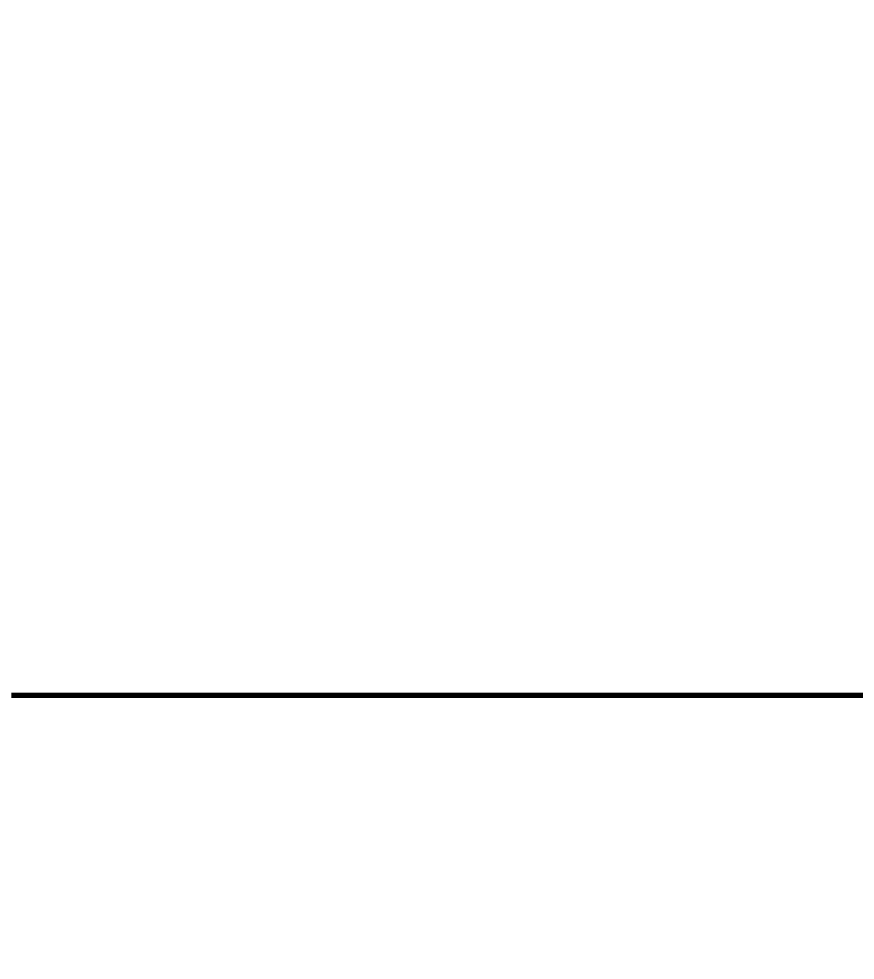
# Model space of a CAD drawing. Header units: millimetres. Extents: x 0 to 2208, y 0 to 420.
# Drawn here: x 608.23 to 616.9, y 346.66 to 356.43 of the extents above; entities that cross this region are included whole.
import ezdxf

# ---------------------------------------------------------------- set-up
doc = ezdxf.new("R2010")
doc.units = ezdxf.units.MM
doc.layers.add('01-VISIBLE', color=7, linetype='CONTINUOUS', lineweight=70)
doc.layers.add('04-COTA', color=3, linetype='CONTINUOUS', lineweight=18)
doc.styles.add('ISO3098', font='isocpeur.ttf')
doc.dimstyles.new('FLAMA-IRAM', dxfattribs={"dimtxt": 3.5, "dimasz": 3.5, "dimexe": 2, "dimexo": 1.5, "dimgap": 1, "dimtad": 1, "dimdec": 1, "dimtxsty": 'ISO3098', "dimblk": 'IRAM_FLECHA', "dimblk1": 'IRAM_FLECHA', "dimblk2": 'IRAM_FLECHA', "dimcen": 2.5, "dimclrd": 256, "dimclre": 256, "dimclrt": 256, "dimazin": 3, "dimtfac": 1, "dimtmove": 0, "dimatfit": 3, "dimlwd": 18, "dimlwe": 18})

# ---------------------------------------------------------------- blocks, each defined once
blk = doc.blocks.new('IRAM_FLECHA')
blk.add_solid([(0, 0), (-1, 0.125), (-1, -0.125)])

msp = doc.modelspace()

# ---------------------------------------------------------------- linework, layer by layer
at = {"layer": '01-VISIBLE'}
msp.add_lwpolyline([(617.0332, 349.4047), (616.8827, 349.4047), (616.7321, 349.4047), (616.5816, 349.4047), (616.4311, 349.4047), (616.2806, 349.4047), (616.1301, 349.4047), (615.9796, 349.4047), (615.8291, 349.4047), (615.6786, 349.4047), (615.5281, 349.4047), (615.3776, 349.4047), (615.227, 349.4047), (615.0765, 349.4047), (614.926, 349.4047), (614.7755, 349.4047), (614.625, 349.4047), (614.4745, 349.4047), (614.324, 349.4047), (614.1735, 349.4047), (614.023, 349.4047), (613.8724, 349.4047), (613.7219, 349.4047), (613.5714, 349.4047), (613.4209, 349.4047), (613.2704, 349.4047), (613.1199, 349.4047), (612.9694, 349.4047), (612.8189, 349.4047), (612.6684, 349.4047), (612.5179, 349.4047), (612.3673, 349.4047), (612.2168, 349.4047), (612.0663, 349.4047), (611.9158, 349.4047), (611.7653, 349.4047), (611.6148, 349.4047), (611.4643, 349.4047), (611.3138, 349.4047), (611.1633, 349.4047), (611.0128, 349.4047), (610.8622, 349.4047), (610.7117, 349.4047), (610.5612, 349.4047), (610.4107, 349.4047), (610.2602, 349.4047), (610.1097, 349.4047), (609.9592, 349.4047), (609.8087, 349.4047), (609.6582, 349.4047), (609.5077, 349.4047), (609.3571, 349.4047), (609.2066, 349.4047), (609.0561, 349.4047), (608.9056, 349.4047), (608.7551, 349.4047), (608.6046, 349.4047), (608.4541, 349.4047), (608.3036, 349.4047), (608.1531, 349.4047)], dxfattribs=at)

# ---------------------------------------------------------------- dimensions: what is measured, and where the dimension line sits
at = {"layer": '04-COTA'}
for base, p1 in [((647, 34.6547), (625, 34.6547)), ((636, 349.4047), (625, 349.4047))]:
    msp.add_linear_dim(base=base, p1=p1, p2=(598, 379.3453), angle=90, dimstyle='FLAMA-IRAM', override={"dimlfac": 2}, dxfattribs=at).render()

doc.saveas('drawing.dxf')
